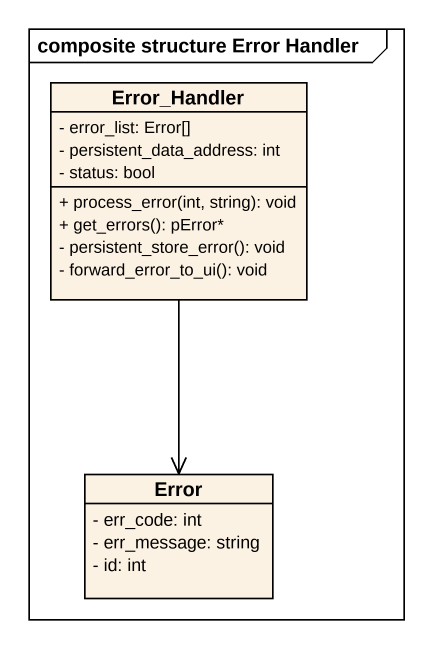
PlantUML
@startuml
mainframe composite structure Error Handler
hide circle
hide empty members
skinparam classAttributeIconSize 0
class Error_Handler {
  - error_list: Error[]
  - persistent_data_address: int
  - status: bool
  + process_error(int, string): void
  + get_errors(): pError*
  - persistent_store_error(): void
  - forward_error_to_ui(): void
}
class Error {
  - err_code: int
  - err_message: string
  - id: int
}
Error_Handler --> Error
@enduml
